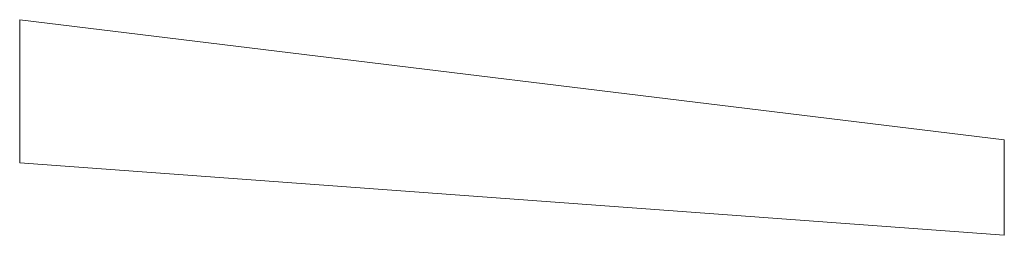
# Model space of a CAD drawing. Header units: inches. Extents: x 0 to 10.3, y -2.3 to 0.
import ezdxf

# ---------------------------------------------------------------- set-up
doc = ezdxf.new("R2010")
doc.units = ezdxf.units.IN
doc.header["$MEASUREMENT"] = 0

msp = doc.modelspace()

# ---------------------------------------------------------------- linework, layer by layer
at = {"color": 7, "linetype": 'Continuous', "lineweight": 15}
for p, q in [((10.342, -1.259), (0, 0)), ((0, 0), (0, -1.5)), ((10.342, -2.259), (10.342, -1.259)), ((0, -1.5), (10.342, -2.259))]:
    msp.add_line(p, q, dxfattribs=at)

doc.saveas('drawing.dxf')
